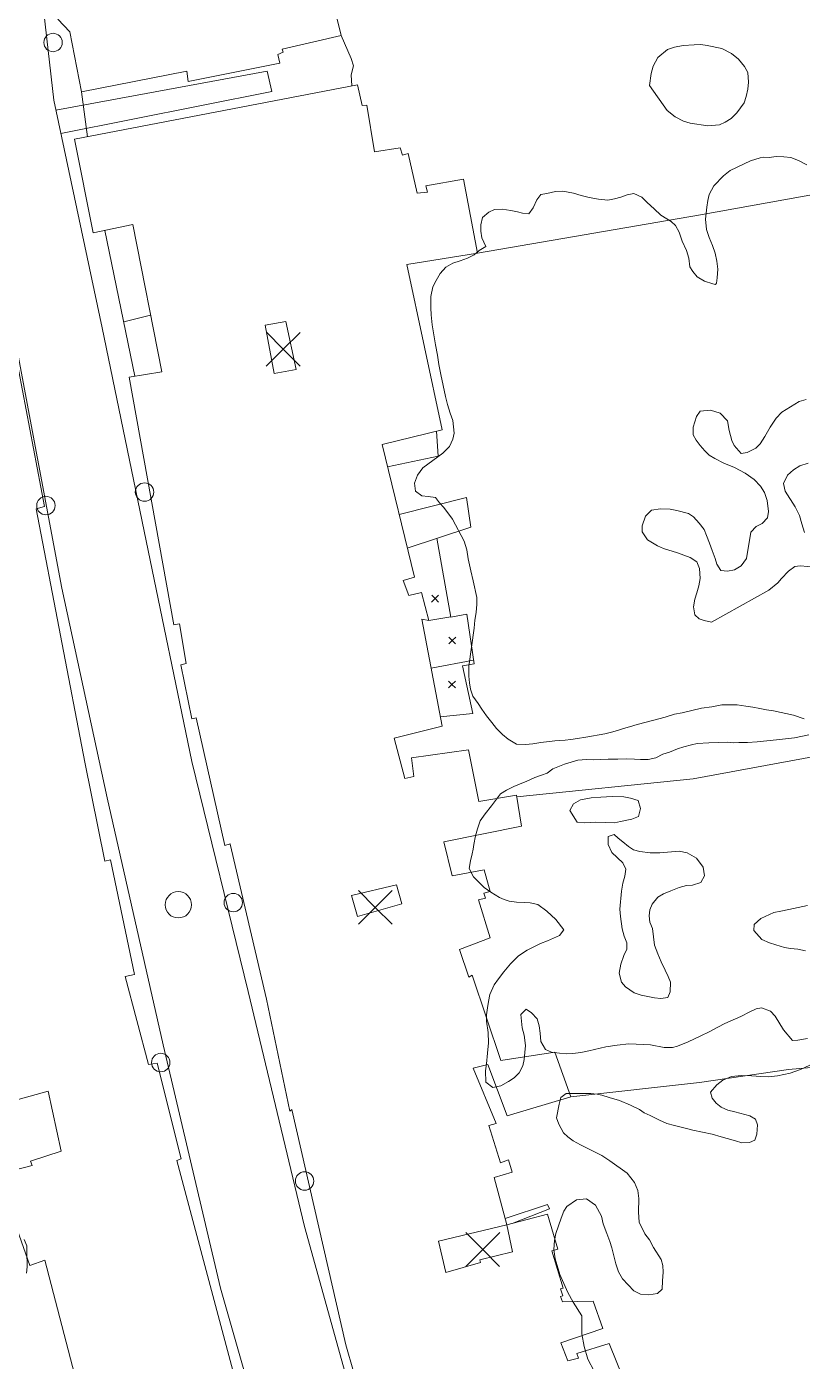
# Model space of a CAD drawing. Header units: metres. Extents: x 4652992 to 4879070, y 2074171 to 2309877.
# Drawn here: x 4654366 to 4654430.8, y 2307988.1 to 2308099.7 of the extents above; entities that cross this region are included whole.
import ezdxf

# ---------------------------------------------------------------- set-up
doc = ezdxf.new("R2010")
doc.units = ezdxf.units.M
doc.header["$MEASUREMENT"] = 0
doc.linetypes.add('DGN Style 2', pattern=[66.27138, 39.762828, -26.508552])
for name, color, linetype, lineweight in [('Level 18', 5, 'Continuous', 0), ('Level 30', 5, 'Continuous', 0), ('Level 31', 38, 'Continuous', 0), ('Level 35', 4, 'Continuous', 0), ('Level 37', 3, 'Continuous', 0), ('Level 39', 9, 'Continuous', 0), ('Level 40', 1, 'Continuous', 0), ('Level 45', 9, 'Continuous', 0), ('Level 53', 5, 'Continuous', 0), ('Level 54', 30, 'DGN Style 2', 0), ('Level 61', 4, 'Continuous', 0), ('Level 63', 3, 'Continuous', 0)]:
    doc.layers.add(name, color=color, linetype=linetype, lineweight=lineweight)

# ---------------------------------------------------------------- blocks, each defined once
blk = doc.blocks.new('POSTE_1')
at = {"layer": 'Level 61'}
blk.add_circle((-4.7e-05, -1.9e-05, -2.4e-05), 0.770001, dxfattribs=at)
blk = doc.blocks.new('AL_1')
at = {"layer": 'Level 45'}
blk.add_circle((2.1e-05, 1.3e-05, 3e-05), 1.100002, dxfattribs=at)
blk = doc.blocks.new('COTA_10')
at = {"layer": 'Level 39'}
for p, q in [((-1.408444, 1.419518, 3.9e-05), (1.3e-05, -4e-06, 3.9e-05)), ((1.419535, 1.408453, 3.9e-05), (1.3e-05, -4e-06, 3.9e-05)), ((1.3e-05, -4e-06, 3.9e-05), (-1.419509, -1.408461, 3.9e-05)), ((1.3e-05, -4e-06, 3.9e-05), (1.40847, -1.419526, 3.9e-05))]:
    blk.add_line(p, q, dxfattribs=at)
blk = doc.blocks.new('COTA_11')
at = {"layer": 'Level 63', "ltscale": 0.2}
for p, q in [((-1.408272, 1.419372, 0.00024), (0.000185, -0.00015, 0.00024)), ((1.419707, 1.408307, 0.00024), (0.000185, -0.00015, 0.00024)), ((0.000185, -0.00015, 0.00024), (-1.419337, -1.408607, 0.00024)), ((0.000185, -0.00015, 0.00024), (1.408642, -1.419672, 0.00024))]:
    blk.add_line(p, q, dxfattribs=at)
blk = doc.blocks.new('COTA_12')
at = {"layer": 'Level 63', "ltscale": 0.2}
for p, q in [((-1.408662, 1.419362, 0.00024), (-0.000205, -0.00016, 0.00024)), ((1.419317, 1.408297, 0.00024), (-0.000205, -0.00016, 0.00024)), ((-0.000205, -0.00016, 0.00024), (-1.419727, -1.408617, 0.00024)), ((-0.000205, -0.00016, 0.00024), (1.408252, -1.419682, 0.00024))]:
    blk.add_line(p, q, dxfattribs=at)
blk = doc.blocks.new('COTA_9')
at = {"layer": 'Level 63', "ltscale": 0.2}
for p, q in [((-0.00013, 0.00011, 0.000195), (-1.419652, -1.408347, 0.000195)), ((-1.408587, 1.419632, 0.000195), (-0.00013, 0.00011, 0.000195)), ((1.419392, 1.408567, 0.000195), (-0.00013, 0.00011, 0.000195)), ((-0.00013, 0.00011, 0.000195), (1.408327, -1.419412, 0.000195))]:
    blk.add_line(p, q, dxfattribs=at)

msp = doc.modelspace()

# ---------------------------------------------------------------- linework, layer by layer
at = {"layer": 'Level 18', "color": 30}
for points in [[(4654422.79611, 2307831.606672, 1372.567526), (4654421.525157, 2307841.362902, 1371.631125), (4654419.846687, 2307852.916133, 1370.4569), (4654418.567203, 2307862.334612, 1369.752861), (4654417.528472, 2307870.926252, 1368.990392), (4654417.318157, 2307878.713073, 1368.629398), (4654416.916682, 2307887.416539, 1368.269398), (4654416.735538, 2307895.660109, 1368.009398), (4654416.003383, 2307903.154393, 1367.939398), (4654414.99325, 2307911.886516, 1368.029398), (4654414.362368, 2307915.0445, 1368.109398), (4654409.783123, 2307929.747616, 1368.299398), (4654405.699349, 2307943.756894, 1368.188105), (4654401.103717, 2307958.940079, 1368.200928), (4654396.222893, 2307974.106805, 1367.900175), (4654389.205098, 2307999.377394, 1367.045013), (4654384.495092, 2308019.023398, 1366.410712), (4654379.788315, 2308038.259953, 1365.687573), (4654375.976073, 2308056.687478, 1365.146667), (4654372.28934, 2308074.494753, 1364.571926), (4654368.246971, 2308093.541565, 1364.093342), (4654366.325954, 2308110.401765, 1363.53)], [(4654402.39772, 2307929.389076, 1367.92), (4654399.423089, 2307938.774889, 1368.12), (4654393.768803, 2307958.055267, 1367.98), (4654388.530085, 2307973.183141, 1367.82), (4654385.697142, 2307981.948348, 1367.4), (4654382.18002, 2307994.246823, 1366.98), (4654377.384236, 2308014.574682, 1366.45), (4654372.700222, 2308035.231491, 1365.67), (4654368.927627, 2308052.748689, 1365.13), (4654362.79485, 2308085.267762, 1364.18), (4654361.044254, 2308093.201358, 1364.08), (4654357.918845, 2308107.112182, 1363.63)]]:
    msp.add_polyline3d(points, dxfattribs=at)
at = {"layer": 'Level 30', "color": 1}
for points in [[(4654391.071757, 2308103.844386, 1365.631197), (4654392.271948, 2308098.941858, 1365.111197), (4654387.329819, 2308097.78056, 1365.541197), (4654387.432555, 2308097.529496, 1365.581197), (4654386.968968, 2308097.361883, 1365.661197), (4654387.128641, 2308096.632571, 1365.611197)], [(4654387.128641, 2308096.632571, 1365.611197), (4654379.481337, 2308095.09977, 1365.831197), (4654379.359273, 2308095.961111, 1365.931197), (4654370.574428, 2308094.240555, 1366.551197), (4654369.583679, 2308099.230552, 1368.901197), (4654368.570448, 2308100.306787, 1368.881197)], [(4654382.998308, 2308031.351986, 1371.281002), (4654382.993724, 2308031.370889, 1371.281197), (4654382.545091, 2308031.240931, 1371.291197), (4654380.133833, 2308041.913392, 1370.611197), (4654379.772079, 2308041.822629, 1370.591197), (4654378.878013, 2308046.325109, 1370.611197), (4654379.323732, 2308046.441587, 1370.621197), (4654378.745053, 2308049.765337, 1370.641197), (4654378.291486, 2308049.678496, 1370.421197), (4654374.541148, 2308070.377982, 1367.911197), (4654377.263114, 2308070.835693, 1367.811197), (4654374.84115, 2308083.140075, 1367.311197), (4654371.540291, 2308082.444427, 1367.491197), (4654369.987953, 2308090.265163, 1367.601197), (4654393.623221, 2308094.813316, 1366.621197), (4654394.017883, 2308093.078135, 1368.601197), (4654394.400716, 2308093.101547, 1368.581197), (4654395.042079, 2308089.210542, 1368.361197), (4654397.201627, 2308089.539494, 1366.631197), (4654397.385945, 2308088.941405, 1366.611197), (4654397.873142, 2308089.084889, 1366.571197), (4654398.613474, 2308085.75057, 1366.311197), (4654399.484065, 2308085.85413, 1364.401197), (4654399.343806, 2308086.359293, 1364.351197), (4654402.489519, 2308086.930758, 1363.971197), (4654403.669281, 2308080.749553, 1363.871197), (4654397.758553, 2308079.785004, 1366.951197), (4654400.723372, 2308065.969337, 1368.741197), (4654395.682687, 2308064.743149, 1367.201197), (4654398.386436, 2308053.676227, 1365.431197), (4654397.461369, 2308053.386628, 1367.281197), (4654397.910162, 2308052.132609, 1367.151197), (4654398.981301, 2308052.372539, 1367.011197), (4654399.595931, 2308050.039316, 1367.781197), (4654399.020052, 2308050.14502, 1370.171197), (4654400.69675, 2308041.218074, 1370.441197), (4654396.691108, 2308040.196731, 1370.211197), (4654397.576502, 2308036.841041, 1367.031197), (4654398.328375, 2308036.988916, 1366.861197), (4654398.133149, 2308038.558604, 1365.861197), (4654402.921508, 2308039.244076, 1364.321197), (4654403.773866, 2308034.911338, 1364.431197), (4654406.925969, 2308035.446427, 1363.471197), (4654407.348015, 2308032.848823, 1363.851197), (4654400.844832, 2308031.550641, 1368.001197), (4654401.551405, 2308028.686587, 1368.111197), (4654404.215187, 2308029.204864, 1367.511197), (4654404.728121, 2308027.39033, 1367.681197), (4654404.198438, 2308027.248138, 1367.771197), (4654404.320533, 2308026.823806, 1367.761197), (4654403.734686, 2308026.685583, 1367.891197), (4654404.723881, 2308023.513302, 1367.941197), (4654402.161232, 2308022.539671, 1368.321197), (4654402.937963, 2308020.230918, 1369.261197), (4654403.230771, 2308020.398404, 1369.271197), (4654405.609062, 2308013.266024, 1369.201197), (4654410.141041, 2308013.952507, 1365.281197), (4654411.460512, 2308010.230841, 1365.531197), (4654406.147765, 2308008.636404, 1367.051197), (4654404.522905, 2308012.923657, 1369.851197), (4654403.31119, 2308012.626944, 1370.181197), (4654405.223607, 2308007.988347, 1369.851197), (4654404.600653, 2308007.843336, 1369.731197), (4654405.593211, 2308004.719573, 1369.351197), (4654406.241945, 2308004.950863, 1369.291197), (4654406.553739, 2308003.920364, 1369.331197), (4654405.053587, 2308003.476384, 1369.681197), (4654406.124757, 2307999.529345, 1369.281197), (4654409.525494, 2308000.42322, 1368.631197), (4654410.380606, 2307997.487938, 1368.581197), (4654409.872895, 2307997.34847, 1370.701197), (4654410.810746, 2307994.235415, 1370.421197), (4654410.595072, 2307994.182668, 1370.536197), (4654410.794456, 2307993.605586, 1370.541197), (4654410.609712, 2307993.537499, 1370.556197), (4654410.75772, 2307993.093263, 1370.541197), (4654413.319563, 2307993.14927, 1368.606197), (4654414.149328, 2307990.856213, 1368.726197), (4654410.632774, 2307989.668476, 1369.431197), (4654411.211374, 2307988.168418, 1369.556197), (4654412.1197, 2307988.385607, 1369.066197), (4654411.965361, 2307988.766147, 1369.141197), (4654414.671835, 2307989.619832, 1368.616197), (4654415.949491, 2307986.437119, 1368.596197)], [(4654365.016474, 2308072.484175, 1371.521197), (4654367.474662, 2308059.566417, 1371.231197), (4654366.7686, 2308059.375913, 1371.261197), (4654370.826637, 2308038.190486, 1370.131197), (4654372.519433, 2308029.911624, 1374.011197), (4654372.989569, 2308030.024009, 1374.041197), (4654374.993246, 2308020.445537, 1374.091197), (4654374.21123, 2308020.277565, 1373.951197), (4654376.168425, 2308012.925628, 1370.271197), (4654376.88393, 2308013.055316, 1369.931197), (4654378.90422, 2308005.049914, 1369.951197), (4654378.53115, 2308004.910782, 1369.961197), (4654384.662545, 2307981.911774, 1370.241197)], [(4654396.117717, 2307977.243641, 1370.722481), (4654394.114498, 2307985.121276, 1371.432481), (4654393.946793, 2307985.046503, 1371.392481), (4654392.662632, 2307989.494376, 1371.482481), (4654388.141166, 2308009.164257, 1371.262481), (4654387.989511, 2308009.02876, 1370.192481), (4654386.032529, 2308018.386426, 1370.112481), (4654382.998308, 2308031.351986, 1371.281002)], [(4654363.951282, 2308003.8515, 1369.351197), (4654366.426493, 2308004.48432, 1369.301197), (4654366.298007, 2308004.85619, 1369.301197), (4654368.859208, 2308005.692829, 1369.291197), (4654367.768022, 2308010.706161, 1368.871197), (4654361.928482, 2308009.072945, 1369.121197)], [(4654370.16434, 2307986.294608, 1368.571197), (4654367.483331, 2307996.568161, 1369.161197), (4654366.234271, 2307996.125128, 1369.171197), (4654363.922215, 2308002.715529, 1369.711197)], [(4654406.124757, 2307999.529345, 1369.281197), (4654406.584523, 2307997.262438, 1369.681197), (4654403.849672, 2307996.613874, 1370.681197), (4654403.900821, 2307996.370091, 1370.681197), (4654401.013715, 2307995.547713, 1370.701197), (4654400.408651, 2307998.16485, 1370.621197), (4654406.124757, 2307999.529345, 1369.281197)]]:
    msp.add_polyline3d(points, dxfattribs=at)
for points in [[(4654386.65672, 2308070.692796, 1367.26008), (4654385.921471, 2308074.735618, 1367.24008), (4654387.642327, 2308075.039868, 1367.22008), (4654388.516102, 2308071.028272, 1367.20008)], [(4654397.330138, 2308026.346105, 1368.960556), (4654393.623337, 2308025.29778, 1369.060556), (4654393.139859, 2308027.055181, 1368.940556), (4654396.884666, 2308027.93425, 1368.900556)]]:
    msp.add_3dface(points, dxfattribs=at)
at = {"layer": 'Level 31', "extrusion": (-0.0262865221646265, 0.0365631409963324, 0.9989855631954704), "elevation": -36595.341011, "flags": 128}
msp.add_lwpolyline([(-5126407.13274, 842122.472112), (-5126411.094158, 842124.248643), (-5126412.195265, 842122.472112)], dxfattribs=at)
at = {"layer": 'Level 31'}
msp.add_polyline3d([(4654397.112306, 2308058.891467, 1364.200556), (4654402.738312, 2308060.313, 1364.200556), (4654403.103984, 2308057.834835, 1364.460556), (4654397.795116, 2308056.096603, 1364.660556)], dxfattribs=at)
at = {"layer": 'Level 35'}
for p, q in [((4654370.574428, 2308094.240555, 1366.319104), (4654371.075535, 2308090.474447, 1366.036102)), ((4654375.030017, 2308070.460187, 1366.246103), (4654372.507448, 2308082.648253, 1366.096103)), ((4654374.089748, 2308075.0032, 1366.190191), (4654376.333293, 2308075.559494, 1366.220191)), ((4654401.434199, 2308050.339752, 1363.500298), (4654399.595931, 2308050.039315, 1363.340298)), ((4654403.331975, 2308046.732799, 1363.606853), (4654399.785929, 2308046.067397, 1363.596853))]:
    msp.add_line(p, q, dxfattribs=at)
msp.add_polyline3d([(4654400.277791, 2308056.909482, 1363.240556), (4654401.435347, 2308050.333225, 1363.500556), (4654402.772534, 2308050.566077, 1363.440556), (4654403.378076, 2308046.416919, 1363.620556), (4654402.40771, 2308046.257872, 1363.620556), (4654403.265244, 2308042.264607, 1363.600556), (4654400.550893, 2308041.994633, 1363.680556)], dxfattribs=at)
at = {"layer": 'Level 37'}
for points in [[(4654393.15431, 2308094.723083, 1364.14008), (4654393.098452, 2308095.656276, 1364.24008), (4654393.296717, 2308096.390028, 1364.26008), (4654393.100997, 2308097.00909, 1364.26008), (4654392.271948, 2308098.941858, 1364.20008)], [(4654403.669281, 2308080.749553, 1358.89), (4654422.311104, 2308083.94513, 1352.77), (4654441.821914, 2308087.446288, 1346.93), (4654447.396379, 2308088.728873, 1344.89)], [(4654406.951492, 2308035.289339, 1361.431197), (4654421.702955, 2308036.814718, 1356.731197), (4654434.855408, 2308039.218164, 1352.091197), (4654449.017584, 2308042.070135, 1346.411197)], [(4654411.460512, 2308010.230841, 1364.902363), (4654422.207095, 2308011.429129, 1360.962363), (4654429.650882, 2308012.504901, 1358.422363), (4654440.451207, 2308013.472653, 1354.502363), (4654451.672376, 2308014.415655, 1349.682363)]]:
    msp.add_polyline3d(points, dxfattribs=at)
at = {"layer": 'Level 40', "color": 3}
for points in [[(4654418.032386, 2308094.769994, 1352.737311), (4654418.182557, 2308095.752965, 1352.457311), (4654418.345159, 2308096.375984, 1352.377311), (4654418.737888, 2308097.102161, 1352.337311), (4654419.53602, 2308097.777459, 1352.217311), (4654420.138884, 2308097.955396, 1352.217311), (4654420.855837, 2308098.110631, 1352.177311), (4654421.788776, 2308098.163309, 1352.137311), (4654422.326551, 2308098.175459, 1352.137311), (4654422.874564, 2308098.096203, 1352.097311), (4654424.101012, 2308097.852159, 1352.097311), (4654424.901822, 2308097.424702, 1352.137311), (4654425.484694, 2308096.951242, 1352.217311), (4654425.98005, 2308096.346248, 1352.257311), (4654426.259418, 2308095.843812, 1352.257311), (4654426.323042, 2308095.026828, 1352.337311), (4654426.258195, 2308094.443936, 1352.377311), (4654426.130209, 2308093.843818, 1352.377311), (4654425.957369, 2308093.312205, 1352.377311), (4654425.334513, 2308092.482871, 1352.377311), (4654424.876452, 2308092.008012, 1352.377311), (4654424.363297, 2308091.693065, 1352.417311), (4654423.896949, 2308091.458174, 1352.417311), (4654422.929393, 2308091.382595, 1352.457311), (4654421.434058, 2308091.620564, 1352.457311), (4654420.869712, 2308091.76265, 1352.457311), (4654420.176895, 2308092.138827, 1352.457311), (4654419.514551, 2308092.657891, 1352.377311), (4654418.032386, 2308094.769994, 1352.737311)], [(4654430.973694, 2308041.828435, 1356.688935), (4654430.085623, 2308042.140397, 1356.888935), (4654428.418917, 2308042.493791, 1357.568935), (4654427.819615, 2308042.583225, 1357.848935), (4654427.253113, 2308042.693933, 1358.488935), (4654426.686611, 2308042.80464, 1359.448935), (4654426.087308, 2308042.894074, 1359.768935), (4654425.374275, 2308042.978051, 1359.768935), (4654424.703547, 2308042.998396, 1359.768935), (4654424.080946, 2308042.981653, 1359.768935), (4654423.26154, 2308042.837274, 1359.768935), (4654422.388182, 2308042.703438, 1360.088935), (4654420.758873, 2308042.329775, 1360.608935), (4654420.139951, 2308042.201582, 1360.888935), (4654419.357024, 2308041.967026, 1361.088935), (4654417.775844, 2308041.556275, 1361.488935), (4654416.998741, 2308041.348263, 1361.768935), (4654416.362345, 2308041.140437, 1362.048935), (4654415.857152, 2308041.017702, 1362.568935), (4654415.459864, 2308040.87388, 1363.288935), (4654414.981648, 2308040.745872, 1363.808935), (4654414.297124, 2308040.575135, 1363.808935), (4654412.712265, 2308040.275833, 1363.808935), (4654412.018238, 2308040.19, 1363.888935), (4654411.464917, 2308040.104352, 1364.248935), (4654410.998349, 2308040.029434, 1364.448935), (4654410.543431, 2308040.007605, 1364.968935), (4654410.115488, 2308039.980504, 1365.248935), (4654408.960718, 2308039.846297, 1365.248935), (4654408.287843, 2308039.728648, 1365.288935), (4654407.686394, 2308039.680088, 1365.488935), (4654406.934736, 2308039.716248, 1365.808935), (4654406.237645, 2308040.129302, 1365.928935), (4654405.756365, 2308040.500181, 1365.888935), (4654405.250254, 2308041.014327, 1365.888935), (4654404.852049, 2308041.507385, 1365.888935), (4654404.41154, 2308042.064075, 1365.848935), (4654404.030808, 2308042.636766, 1365.848935), (4654403.713532, 2308043.114009, 1365.808935), (4654403.284672, 2308043.723788, 1365.808935), (4654403.071622, 2308044.291394, 1365.808935), (4654402.993454, 2308044.83264, 1365.768935), (4654402.948087, 2308045.395159, 1365.728935), (4654402.933988, 2308046.228394, 1365.648935), (4654403.378494, 2308049.408081, 1365.648935), (4654403.437354, 2308050.060962, 1365.648935), (4654403.550166, 2308050.7033, 1365.728935), (4654403.620675, 2308051.40927, 1365.728935), (4654403.602284, 2308051.966518, 1365.768935), (4654403.315358, 2308053.351357, 1366.168935), (4654403.106601, 2308054.19495, 1366.568935), (4654402.878839, 2308055.208353, 1366.568935), (4654402.760513, 2308055.951225, 1366.568935), (4654402.555435, 2308056.683369, 1366.568935), (4654401.577243, 2308058.507806, 1366.568935), (4654400.861761, 2308059.478107, 1366.568935), (4654400.500035, 2308059.880988, 1366.488935), (4654400.144133, 2308060.310414, 1366.248935), (4654399.54483, 2308060.399848, 1366.328935), (4654399.020632, 2308060.446923, 1366.608935), (4654398.491223, 2308060.85489, 1366.648935), (4654398.409377, 2308061.507586, 1366.728935), (4654398.641743, 2308062.181926, 1366.728935), (4654399.084095, 2308062.787547, 1366.728935), (4654400.764907, 2308064.03699, 1366.728935), (4654401.30934, 2308064.59498, 1366.728935), (4654401.610986, 2308065.200415, 1366.728935), (4654401.721651, 2308065.704759, 1366.728935), (4654401.613443, 2308066.750164, 1366.728935), (4654401.385066, 2308067.37613, 1366.648935), (4654401.147187, 2308068.087, 1366.608935), (4654400.984411, 2308068.755511, 1366.568935), (4654400.601844, 2308070.601964, 1366.248935), (4654400.420064, 2308071.440285, 1366.168935), (4654400.307563, 2308072.209702, 1366.088935), (4654400.158583, 2308073.069295, 1366.048935), (4654399.881775, 2308074.756667, 1365.888935), (4654399.780923, 2308075.579173, 1365.848935), (4654399.768356, 2308076.162964, 1365.728935), (4654399.75058, 2308077.107649, 1365.408935), (4654399.93114, 2308077.930526, 1365.248935), (4654400.215312, 2308078.456328, 1365.088935), (4654400.53811, 2308079.029947, 1364.968935), (4654401.022766, 2308079.571936, 1364.848935), (4654401.601531, 2308079.901755, 1364.768935), (4654402.210951, 2308080.114852, 1364.688935), (4654402.820371, 2308080.32795, 1364.368935), (4654403.387487, 2308080.60468, 1363.768935), (4654403.804395, 2308080.96613, 1363.568935), (4654404.356184, 2308081.30122, 1363.568935), (4654404.037375, 2308082.027906, 1363.008935), (4654403.932231, 2308082.574424, 1362.608935), (4654403.934992, 2308083.099855, 1362.408935), (4654404.068956, 2308083.710377, 1362.168935), (4654404.622891, 2308084.183462, 1361.768935), (4654405.091605, 2308084.396374, 1361.528935), (4654405.714206, 2308084.413117, 1361.368935), (4654406.44839, 2308084.297324, 1361.208935), (4654407.014892, 2308084.186616, 1360.968935), (4654407.413712, 2308084.080996, 1360.528935), (4654407.964886, 2308084.028649, 1360.528935), (4654407.964886, 2308084.028649, 1359.688935), (4654408.329988, 2308084.538636, 1359.288935), (4654408.616307, 2308085.202432, 1358.968935), (4654408.963935, 2308085.632786, 1358.768935), (4654409.463303, 2308085.728977, 1358.688935), (4654410.174803, 2308085.894443, 1358.608935), (4654410.803229, 2308085.93773, 1358.448935), (4654411.693446, 2308085.763762, 1358.448935), (4654412.323404, 2308085.557606, 1358.448935), (4654412.991986, 2308085.399268, 1358.328935), (4654413.774298, 2308085.246387, 1358.008935), (4654414.547108, 2308085.17841, 1357.848935), (4654415.106253, 2308085.290602, 1357.728935), (4654415.644247, 2308085.43461, 1357.568935), (4654416.161089, 2308085.610434, 1357.408935), (4654416.720235, 2308085.722626, 1357.048935), (4654417.386671, 2308085.426294, 1357.008935), (4654417.850478, 2308084.975781, 1357.008935), (4654418.437517, 2308084.445821, 1357.048935), (4654418.99758, 2308083.921132, 1357.168935), (4654419.839055, 2308083.396814, 1357.168935), (4654420.212431, 2308083.047022, 1357.168935), (4654420.512234, 2308082.490146, 1357.208935), (4654420.771265, 2308081.747459, 1357.328935), (4654421.132377, 2308080.95714, 1357.408935), (4654421.333778, 2308080.336446, 1357.448935), (4654421.425127, 2308079.598846, 1357.768935), (4654421.651972, 2308079.222323, 1358.088935), (4654422.029025, 2308078.761081, 1358.608935), (4654422.651012, 2308078.390387, 1359.488935), (4654423.334922, 2308078.173688, 1360.848935), (4654423.550732, 2308078.131514, 1361.968935), (4654423.654959, 2308078.221876, 1362.848935), (4654423.700023, 2308078.683675, 1363.528935), (4654423.743555, 2308079.394917, 1364.208935), (4654423.667534, 2308080.074157, 1364.408935), (4654423.531735, 2308080.737397, 1364.568935), (4654423.309182, 2308081.389907, 1364.568935), (4654423.032677, 2308082.05296, 1364.568935), (4654422.815949, 2308082.732015, 1364.568935), (4654422.720922, 2308083.581065, 1364.528935), (4654422.828524, 2308084.584296, 1364.408935), (4654422.923863, 2308085.147, 1364.368935), (4654423.034528, 2308085.651344, 1364.288935), (4654423.41925, 2308086.378958, 1364.088935), (4654424.222411, 2308087.218579, 1363.768935), (4654424.797498, 2308087.659847, 1363.608935), (4654426.493022, 2308088.463493, 1363.448935), (4654427.281773, 2308088.724593, 1363.208935), (4654427.542034, 2308088.75678, 1362.528935), (4654428.04508, 2308088.741522, 1361.728935), (4654428.625377, 2308088.821897, 1360.848935), (4654429.26913, 2308088.806824, 1360.408935), (4654429.847281, 2308088.749206, 1360.408935), (4654430.492566, 2308088.48469, 1360.408935), (4654431.201305, 2308088.124725, 1360.048935)], [(4654431.146162, 2308068.50944, 1354.477311), (4654430.558896, 2308068.34279, 1354.477311), (4654429.11574, 2308067.451481, 1354.477311), (4654428.618341, 2308066.938922, 1354.717311), (4654428.132171, 2308066.200458, 1354.837311), (4654427.679702, 2308065.410563, 1354.977311), (4654427.281369, 2308064.803764, 1355.097311), (4654426.93513, 2308064.440113, 1355.157311), (4654426.219173, 2308064.090268, 1355.277311), (4654425.710551, 2308064.012376, 1355.397311), (4654425.120244, 2308064.66647, 1355.897311), (4654424.910883, 2308065.080854, 1356.137311), (4654424.704599, 2308065.927065, 1356.157311), (4654424.560614, 2308066.716164, 1356.177311), (4654423.94171, 2308067.375939, 1356.357311), (4654423.142019, 2308067.609371, 1356.477311), (4654422.274913, 2308067.528141, 1356.517311), (4654421.959312, 2308067.098757, 1356.517311), (4654421.694765, 2308066.211881, 1356.477311), (4654421.688619, 2308065.55699, 1356.397311), (4654421.93781, 2308065.119781, 1356.397311), (4654422.272792, 2308064.665528, 1356.397311), (4654422.656798, 2308064.231359, 1356.357311), (4654423.041827, 2308063.871545, 1356.297311), (4654423.499372, 2308063.571882, 1356.197311), (4654424.265354, 2308063.181119, 1355.977311), (4654425.157982, 2308062.824842, 1355.877311), (4654426.043457, 2308062.365604, 1355.777311), (4654426.778796, 2308061.831813, 1355.457311), (4654427.327232, 2308061.260595, 1355.317311), (4654427.646892, 2308060.734828, 1355.237311), (4654427.87565, 2308060.063092, 1355.177311), (4654427.977757, 2308059.148109, 1355.157311), (4654427.896037, 2308058.627525, 1355.137311), (4654427.450726, 2308058.149353, 1355.237311), (4654426.948228, 2308057.891304, 1355.357311), (4654426.505982, 2308057.427434, 1355.437311), (4654426.137223, 2308055.219215, 1355.437311), (4654425.710293, 2308054.618098, 1355.577311), (4654425.157747, 2308054.265611, 1355.777311), (4654424.557206, 2308054.176157, 1355.957311), (4654424.012841, 2308054.209747, 1356.097311), (4654423.681947, 2308054.752658, 1356.417311), (4654423.530804, 2308055.230034, 1356.577311), (4654423.287747, 2308055.904611, 1356.717311), (4654423.057966, 2308056.501992, 1356.997311), (4654422.80878, 2308057.147962, 1357.137311), (4654422.617806, 2308057.648164, 1357.137311), (4654422.180694, 2308058.182353, 1357.137311), (4654421.726219, 2308058.705081, 1357.177311), (4654421.291143, 2308058.970456, 1357.297311), (4654420.331105, 2308059.220833, 1357.617311), (4654419.759166, 2308059.334459, 1357.677311), (4654418.948236, 2308059.376273, 1357.817311), (4654418.206751, 2308059.255173, 1357.897311), (4654417.715481, 2308058.77122, 1357.937311), (4654417.42336, 2308057.96438, 1357.957311), (4654417.419261, 2308057.458199, 1357.957311), (4654417.868625, 2308056.772459, 1357.957311), (4654418.702012, 2308056.278835, 1357.957311), (4654419.220838, 2308056.056467, 1357.957311), (4654420.368797, 2308055.70911, 1357.957311), (4654421.44424, 2308055.301602, 1357.957311), (4654422.010044, 2308054.950608, 1357.957311), (4654422.214293, 2308054.373212, 1357.997311), (4654422.274529, 2308053.541105, 1358.137311), (4654422.160124, 2308052.937545, 1358.217311), (4654421.988525, 2308052.345348, 1358.297311), (4654421.832248, 2308051.824665, 1358.297311), (4654421.726013, 2308051.189658, 1358.237311), (4654421.819956, 2308050.514883, 1358.237311), (4654422.193752, 2308050.172212, 1358.077311), (4654422.610448, 2308050.029781, 1357.797311), (4654423.210983, 2308049.910473, 1357.617311), (4654428.027621, 2308052.562172, 1355.917311)], [(4654431.00185, 2308057.39912, 1354.717311), (4654430.771051, 2308058.130908, 1354.717311), (4654430.577018, 2308058.825568, 1354.677311), (4654430.211404, 2308059.554316, 1354.677311), (4654429.383146, 2308060.837237, 1354.677311), (4654429.240178, 2308061.491929, 1354.577311), (4654429.585405, 2308062.198748, 1354.457311), (4654430.078717, 2308062.62265, 1354.377311), (4654430.599601, 2308062.966515, 1354.197311), (4654431.291044, 2308063.201938, 1353.817311)], [(4654428.027621, 2308052.562172, 1355.917311), (4654428.755842, 2308053.177991, 1355.317311), (4654429.073484, 2308053.547322, 1355.077311), (4654429.652592, 2308054.162942, 1355.017311), (4654430.200033, 2308054.561178, 1354.857311), (4654430.645332, 2308054.621827, 1354.617311), (4654431.916877, 2308054.503415, 1354.117311)], [(4654431.23969, 2308015.09037, 1359.568935), (4654430.453085, 2308014.967264, 1359.608935), (4654429.998167, 2308014.945434, 1360.008935), (4654429.238235, 2308015.841374, 1360.248935), (4654428.5577, 2308016.970941, 1360.328935), (4654428.142021, 2308017.384366, 1360.408935), (4654427.415808, 2308017.664698, 1360.808935), (4654426.94924, 2308017.589779, 1361.888935), (4654426.414924, 2308017.334322, 1363.088935), (4654425.683804, 2308016.951229, 1363.328935), (4654424.343264, 2308016.355038, 1363.368935), (4654423.743347, 2308016.057035, 1363.488935), (4654423.072003, 2308015.689942, 1363.888935), (4654422.281106, 2308015.290848, 1364.248935), (4654421.278076, 2308014.822479, 1364.568935), (4654420.385098, 2308014.471016, 1364.928935), (4654419.966659, 2308014.35901, 1365.328935), (4654419.263129, 2308014.358082, 1365.408935), (4654418.130125, 2308014.579496, 1365.408935), (4654416.318422, 2308014.656717, 1365.408935), (4654415.337158, 2308014.543968, 1365.408935), (4654414.404023, 2308014.394132, 1365.528935), (4654412.981022, 2308014.063199, 1365.968935), (4654412.308147, 2308013.94555, 1366.168935), (4654411.641096, 2308013.854445, 1366.488935), (4654411.099424, 2308013.821887, 1366.808935), (4654410.521273, 2308013.879505, 1367.008935), (4654409.862193, 2308013.952939, 1367.168935), (4654409.35179, 2308014.191096, 1367.248935), (4654408.961555, 2308014.848692, 1367.248935), (4654408.891358, 2308015.554477, 1367.208935), (4654408.824839, 2308016.148812, 1367.048935), (4654408.64459, 2308016.73769, 1367.008935), (4654408.165456, 2308017.246563, 1366.928935), (4654407.726479, 2308017.55381, 1366.888935), (4654407.292098, 2308017.112728, 1366.768935), (4654407.409809, 2308015.982418, 1367.008935), (4654407.557257, 2308015.372268, 1367.088935), (4654407.67926, 2308014.517946, 1367.208935), (4654407.563688, 2308013.350177, 1367.528935), (4654407.447197, 2308012.819288, 1367.608935), (4654407.151376, 2308012.240397, 1367.688935), (4654406.722819, 2308011.825859, 1367.768935), (4654406.257783, 2308011.501497, 1367.768935), (4654405.619241, 2308011.155678, 1367.768935), (4654404.940541, 2308011.011484, 1367.768935), (4654404.363004, 2308011.456539, 1367.768935), (4654404.345228, 2308012.401224, 1367.688935), (4654404.419414, 2308012.995745, 1367.648935), (4654404.497894, 2308013.866253, 1367.528935), (4654404.576373, 2308014.736761, 1367.328935), (4654404.568099, 2308015.596541, 1367.168935), (4654404.409617, 2308016.54104, 1366.968935), (4654404.418202, 2308017.093015, 1366.888935), (4654404.486564, 2308017.660991, 1366.728935), (4654404.576078, 2308018.197152, 1366.608935), (4654404.704217, 2308018.781129, 1366.408935), (4654405.05246, 2308019.59892, 1366.208935), (4654405.411737, 2308020.082362, 1366.048935), (4654405.854089, 2308020.687983, 1365.968935), (4654406.421819, 2308021.35215, 1365.888935), (4654407.10328, 2308022.021775, 1365.808935), (4654407.824897, 2308022.489773, 1365.608935), (4654408.266635, 2308022.707957, 1365.408935), (4654408.932154, 2308023.048505, 1365.248935), (4654409.514597, 2308023.266875, 1365.008935), (4654410.511802, 2308023.7087, 1364.608935), (4654410.871079, 2308024.192142, 1364.968935), (4654410.213228, 2308025.04045, 1365.128935), (4654409.466477, 2308025.740035, 1365.208935), (4654408.71758, 2308026.301626, 1365.328935), (4654408.075974, 2308026.454693, 1365.808935), (4654407.62688, 2308026.459408, 1366.248935), (4654406.929175, 2308026.485024, 1366.528935), (4654406.302896, 2308026.57973, 1366.768935), (4654405.882924, 2308026.717168, 1367.048935), (4654405.495753, 2308026.875877, 1367.488935), (4654404.777511, 2308027.320747, 1367.728935), (4654404.221126, 2308027.733986, 1367.808935), (4654403.320488, 2308028.62974, 1367.808935), (4654402.963054, 2308029.308609, 1367.768935), (4654403.075867, 2308029.950947, 1367.768935), (4654403.204006, 2308030.534924, 1367.488935), (4654403.291374, 2308030.93309, 1366.328935), (4654403.345941, 2308031.309984, 1365.888935), (4654403.509027, 2308032.053228, 1365.528935), (4654403.664143, 2308032.631933, 1365.088935), (4654403.896509, 2308033.306273, 1364.728935), (4654404.30606, 2308033.890621, 1364.448935), (4654404.846815, 2308034.56006, 1364.368935), (4654405.167466, 2308034.995686, 1364.288935), (4654405.598169, 2308035.548218, 1364.128935), (4654406.090181, 2308035.867308, 1364.008935), (4654406.690098, 2308036.16531, 1363.808935), (4654407.185789, 2308036.372951, 1363.688935), (4654407.774057, 2308036.617864, 1363.488935), (4654408.460727, 2308036.926596, 1363.328935), (4654409.01037, 2308037.123693, 1363.288935), (4654409.494411, 2308037.278245, 1363.128935), (4654409.971096, 2308037.655695, 1362.768935), (4654410.923851, 2308038.023159, 1362.248935), (4654412.038464, 2308038.358992, 1362.048935), (4654412.786444, 2308038.434281, 1362.008935), (4654413.397395, 2308038.397935, 1361.928935), (4654413.939067, 2308038.430494, 1361.808935), (4654414.588645, 2308038.441965, 1361.728935), (4654415.405904, 2308038.448351, 1361.568935), (4654416.142234, 2308038.470551, 1361.368935), (4654416.785987, 2308038.455478, 1361.208935), (4654417.283209, 2308038.413675, 1361.088935), (4654417.932786, 2308038.425147, 1360.928935), (4654418.58451, 2308038.574612, 1360.768935), (4654419.157451, 2308038.877887, 1360.728935), (4654419.701269, 2308039.048439, 1360.528935), (4654420.37629, 2308039.304082, 1360.128935), (4654420.920109, 2308039.474634, 1359.848935), (4654421.55068, 2308039.655916, 1359.208935), (4654422.023072, 2308039.757379, 1358.568935), (4654422.992687, 2308039.817038, 1358.368935), (4654424.552101, 2308039.872169, 1358.368935), (4654425.0763, 2308039.825094, 1358.368935), (4654425.504242, 2308039.852195, 1357.928935), (4654426.234748, 2308039.847851, 1357.648935), (4654427.030855, 2308039.886053, 1357.408935), (4654428.646369, 2308040.068633, 1356.808935), (4654430.175129, 2308040.240485, 1356.568935), (4654431.353197, 2308040.480869, 1356.448935)], [(4654411.998374, 2308033.1736, 1362.837311), (4654412.623235, 2308033.137772, 1362.677311), (4654413.518051, 2308033.195369, 1362.397311), (4654414.335387, 2308033.165438, 1362.057311), (4654415.121493, 2308033.127004, 1361.777311), (4654415.604045, 2308033.251736, 1361.697311), (4654416.56824, 2308033.427874, 1361.657311), (4654417.12017, 2308033.671145, 1361.697311), (4654417.275495, 2308034.331274, 1361.877311), (4654417.094216, 2308034.999415, 1361.997311), (4654416.445956, 2308035.201603, 1362.157311), (4654415.892567, 2308035.29675, 1362.237311), (4654414.913986, 2308035.329287, 1362.417311), (4654413.959715, 2308035.26879, 1362.577311), (4654413.155582, 2308035.222594, 1362.757311), (4654412.267959, 2308035.060659, 1362.897311), (4654411.67788, 2308034.70735, 1363.097311), (4654411.371233, 2308034.165466, 1363.197311), (4654411.998374, 2308033.1736, 1362.837311)], [(4654418.285529, 2308024.295606, 1362.217311), (4654418.063097, 2308024.839604, 1361.937311), (4654418.024127, 2308025.347184, 1361.757311), (4654418.072835, 2308025.852061, 1361.597311), (4654418.265672, 2308026.34303, 1361.417311), (4654418.725461, 2308026.913319, 1361.057311), (4654419.198726, 2308027.201609, 1360.877311), (4654419.824222, 2308027.444979, 1360.777311), (4654420.518187, 2308027.733563, 1360.777311), (4654421.122652, 2308027.878199, 1360.777311), (4654421.629515, 2308027.909897, 1360.777311), (4654422.34269, 2308028.150564, 1360.517311), (4654422.652341, 2308028.706552, 1360.377311), (4654422.528422, 2308029.436813, 1360.257311), (4654421.977217, 2308030.163684, 1360.237311), (4654421.17645, 2308030.616664, 1360.277311), (4654420.530284, 2308030.759631, 1360.337311), (4654418.909999, 2308030.61082, 1360.617311), (4654418.103772, 2308030.623845, 1360.717311), (4654417.245009, 2308030.735506, 1360.817311), (4654416.700634, 2308030.872968, 1361.057311), (4654416.2911, 2308031.16008, 1361.357311), (4654415.826027, 2308031.531723, 1361.917311), (4654415.425507, 2308031.86115, 1362.177311), (4654415.078432, 2308032.165266, 1362.377311), (4654414.583861, 2308031.984114, 1362.437311), (4654414.586777, 2308031.307275, 1362.337311), (4654414.886964, 2308030.644934, 1362.237311), (4654415.824304, 2308029.797311, 1362.197311), (4654416.049741, 2308029.267418, 1362.197311), (4654415.983005, 2308028.677912, 1362.237311), (4654415.825586, 2308028.077004, 1362.297311), (4654415.687378, 2308027.428178, 1362.297311), (4654415.55837, 2308025.924851, 1362.277311), (4654415.615642, 2308025.296027, 1362.277311), (4654415.767149, 2308024.280965, 1362.277311), (4654415.915104, 2308023.663544, 1362.297311), (4654416.14564, 2308023.088535, 1362.297311), (4654416.153381, 2308022.572452, 1362.437311), (4654415.895081, 2308022.050375, 1362.597311), (4654415.648162, 2308021.305518, 1362.737311), (4654415.517148, 2308020.552355, 1362.777311), (4654415.714633, 2308019.822193, 1362.777311), (4654416.043681, 2308019.433447, 1362.777311), (4654416.772976, 2308018.921148, 1362.777311), (4654417.350674, 2308018.732967, 1362.717311), (4654418.448438, 2308018.500357, 1362.637311), (4654418.993723, 2308018.43622, 1362.637311), (4654419.58617, 2308018.524436, 1362.617311), (4654419.76189, 2308019.004101, 1362.597311), (4654419.786014, 2308019.807884, 1362.537311), (4654419.593901, 2308020.287058, 1362.477311), (4654419.337236, 2308020.808449, 1362.457311), (4654419.028945, 2308021.501801, 1362.357311), (4654418.734767, 2308022.192352, 1362.217311), (4654418.460711, 2308022.908312, 1362.157311), (4654418.285529, 2308024.295606, 1362.217311)], [(4654431.261185, 2308026.214599, 1359.328935), (4654430.468756, 2308026.064948, 1359.448935), (4654429.697478, 2308025.883481, 1359.608935), (4654429.018778, 2308025.739287, 1359.808935), (4654428.432657, 2308025.632367, 1359.888935), (4654427.337049, 2308025.126724, 1359.808935), (4654426.804266, 2308024.621823, 1359.768935), (4654426.753377, 2308024.13348, 1359.608935), (4654427.428701, 2308023.364805, 1359.408935), (4654428.073986, 2308023.100289, 1359.288935), (4654428.601863, 2308022.941765, 1359.008935), (4654429.312749, 2308022.719794, 1358.528935), (4654429.825298, 2308022.619631, 1358.408935), (4654430.430426, 2308022.556741, 1358.408935), (4654431.077856, 2308022.430218, 1358.408935)], [(4654413.408876, 2307987.293504, 1370.528935), (4654412.899702, 2307988.306536, 1370.488935), (4654412.569858, 2307989.36757, 1370.488935), (4654412.380721, 2307990.42879, 1370.448935), (4654412.387774, 2307991.230209, 1370.408935), (4654412.398506, 2307991.920178, 1370.328935), (4654411.664019, 2307993.060289, 1370.328935), (4654411.221978, 2307993.866423, 1370.328935), (4654410.542057, 2307995.383427, 1370.328935), (4654410.150905, 2307996.677904, 1370.328935), (4654410.044229, 2307997.473865, 1370.168935), (4654410.093586, 2307998.211652, 1370.048935), (4654410.221725, 2307998.795629, 1369.928935), (4654410.647832, 2308000.096491, 1369.688935), (4654410.883877, 2308000.659381, 1369.448935), (4654411.138927, 2308001.052461, 1369.208935), (4654411.937795, 2308001.616094, 1368.928935), (4654412.772528, 2308001.702112, 1368.728935), (4654413.527249, 2308001.167066, 1368.648935), (4654414.032746, 2308000.265484, 1368.608935), (4654414.168545, 2307999.602244, 1368.728935), (4654414.469879, 2307998.795925, 1368.848935), (4654414.719408, 2307998.138143, 1368.848935), (4654414.88433, 2307997.607626, 1368.888935), (4654415.047105, 2307996.939115, 1368.888935), (4654415.236856, 2307996.265332, 1368.928935), (4654415.459409, 2307995.612822, 1368.928935), (4654415.780364, 2307995.024129, 1368.928935), (4654416.738632, 2307994.006383, 1369.048935), (4654417.297163, 2307993.731137, 1368.968935), (4654417.989044, 2307993.678976, 1368.968935), (4654418.715872, 2307993.786082, 1368.888935), (4654419.105803, 2307994.152803, 1368.208935), (4654419.116534, 2307994.842773, 1367.968935), (4654419.192868, 2307995.575287, 1367.848935), (4654419.1475, 2307996.137806, 1367.608935), (4654419.00373, 2307996.636507, 1367.488935), (4654418.380826, 2307997.644082, 1367.368935), (4654418.03872, 2307998.26459, 1367.248935), (4654417.646339, 2307998.784192, 1367.208935), (4654417.185293, 2307999.760136, 1367.168935), (4654417.111417, 2308000.57737, 1367.048935), (4654417.140236, 2308001.73441, 1366.888935), (4654417.05839, 2308002.387106, 1367.008935), (4654416.78771, 2308003.076704, 1367.168935), (4654416.166338, 2308003.834835, 1367.288935), (4654414.737823, 2308004.889113, 1367.568935), (4654414.046557, 2308005.328711, 1367.728935), (4654412.881367, 2308005.91629, 1368.008935), (4654412.268883, 2308006.202079, 1368.048935), (4654411.668048, 2308006.540956, 1368.048935), (4654411.207919, 2308006.88002, 1368.048935), (4654410.86152, 2308007.22454, 1367.928935), (4654410.455958, 2308007.940497, 1367.848935), (4654410.264061, 2308008.476286, 1367.808935), (4654410.487539, 2308009.622968, 1367.568935), (4654410.63683, 2308010.175129, 1367.488935), (4654411.074889, 2308010.504762, 1367.528935), (4654413.131526, 2308010.51809, 1367.528935), (4654413.676876, 2308010.439199, 1367.528935), (4654414.054544, 2308010.365394, 1367.008935), (4654414.657525, 2308010.16451, 1366.688935), (4654415.530269, 2308009.910909, 1366.448935), (4654416.460643, 2308009.535314, 1366.208935), (4654417.196359, 2308009.170078, 1365.968935), (4654417.587208, 2308008.899918, 1365.728935), (4654418.097611, 2308008.661761, 1365.448935), (4654418.88728, 2308008.285981, 1365.288935), (4654419.499764, 2308008.000192, 1364.968935), (4654420.135546, 2308007.820581, 1364.608935), (4654421.122019, 2308007.572436, 1364.088935), (4654421.65572, 2308007.440457, 1363.968935), (4654423.268473, 2308007.097606, 1363.368935), (4654424.039136, 2308006.891636, 1363.208935), (4654424.540037, 2308006.738384, 1363.128935), (4654425.229771, 2308006.548229, 1363.128935), (4654425.757648, 2308006.389705, 1363.008935), (4654426.407225, 2308006.401176, 1363.008935), (4654426.848962, 2308006.61936, 1362.648935), (4654427.013581, 2308007.113161, 1362.528935), (4654427.068762, 2308007.877491, 1362.488935), (4654426.892191, 2308008.35492, 1362.488935), (4654426.420414, 2308008.640894, 1362.488935), (4654425.170002, 2308008.968301, 1362.488935), (4654424.582348, 2308009.110824, 1362.448935), (4654424.044969, 2308009.354253, 1362.408935), (4654423.611816, 2308009.688045, 1362.208935), (4654423.282891, 2308010.112199, 1362.008935), (4654423.139121, 2308010.6109, 1361.808935), (4654423.668226, 2308011.22725, 1361.808935), (4654424.177712, 2308011.625973, 1361.808935), (4654424.891359, 2308011.929433, 1361.808935), (4654425.726092, 2308012.015451, 1361.808935), (4654426.564503, 2308011.990021, 1361.368935), (4654427.337312, 2308011.922044, 1360.768935), (4654427.981065, 2308011.906971, 1360.208935), (4654428.729044, 2308011.982261, 1359.728935), (4654429.793383, 2308012.217188, 1359.328935), (4654430.674712, 2308012.515562, 1359.088935), (4654431.80312, 2308013.042477, 1359.088935)], [(4654365.781375, 2307998.305426, 1370.84), (4654365.98141, 2307997.780795, 1370.84), (4654366.005295, 2307997.291068, 1370.72), (4654366.023955, 2307996.014258, 1370.4), (4654365.977429, 2307995.477857, 1370.36)]]:
    msp.add_polyline3d(points, dxfattribs=at)
at = {"layer": 'Level 53', "color": 212}
msp.add_polyline3d([(4654368.840442, 2308090.74525, 1364.163604), (4654386.479611, 2308094.251315, 1363.663604), (4654386.093418, 2308095.943629, 1363.543604), (4654368.42485, 2308092.703433, 1364.114401)], dxfattribs=at)
at = {"layer": 'Level 54', "linetype": 'Continuous'}
msp.add_polyline3d([(4654406.566976, 2307999.645581, 1367.520298), (4654409.688693, 2308000.864387, 1366.110298), (4654409.508647, 2308001.215895, 1366.082249), (4654405.978821, 2308000.067091, 1367.630298)], dxfattribs=at)

# ---------------------------------------------------------------- block references
at = {"layer": 'Level 39'}
for p in [(4654387.42795, 2308072.71265, 1363.61445), (4654395.1223, 2308026.0653, 1365.73025), (4654404.10125, 2307997.46865, 1368.37025)]:
    msp.add_blockref('COTA_10', p, dxfattribs=at)
at = {"layer": 'Level 45'}
msp.add_blockref('AL_1', (4654378.65445, 2308026.28215, 1365.98), dxfattribs=at)
at = {"layer": 'Level 61'}
for p in [(4654368.18335, 2308098.35175, 1363.80105), (4654375.83165, 2308060.77585, 1364.72105), (4654367.58665, 2308059.65075, 1364.97105), (4654383.25125, 2308026.46655, 1366.04105), (4654377.18925, 2308013.09445, 1366.39105), (4654389.20785, 2308003.19115, 1367.01115)]:
    msp.add_blockref('POSTE_1', p, dxfattribs=at)
at = {"layer": 'Level 63', "ltscale": 0.2, "xscale": 0.2, "yscale": 0.2, "zscale": 0.2}
for name, p in [('COTA_11', (4654400.11445, 2308051.86715, 1362.98025)), ('COTA_12', (4654401.55645, 2308048.37465, 1363.12025)), ('COTA_9', (4654401.53035, 2308044.6949, 1363.09025))]:
    msp.add_blockref(name, p, dxfattribs=at)

doc.saveas('drawing.dxf')
